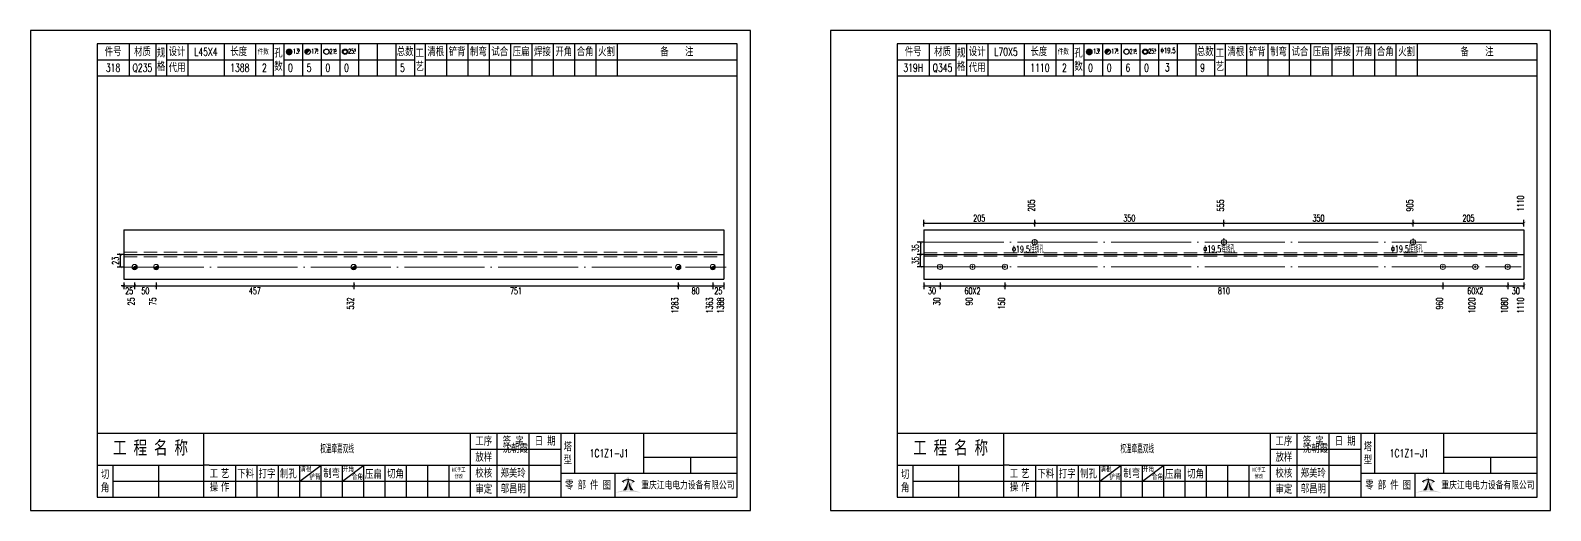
# Model space of a CAD drawing. Header units: millimetres. Extents: x -524 to 9570, y -2481 to 180.
# Drawn here: x 5100 to 5670, y -1200 to -1020 of the extents above; entities that cross this region are included whole.
import ezdxf
from ezdxf.enums import TextEntityAlignment as Align

# ---------------------------------------------------------------- set-up
doc = ezdxf.new("R2010")
doc.units = ezdxf.units.MM
doc.header["$LTSCALE"] = 20
doc.header["$PDMODE"] = 1
doc.linetypes.add('DASHDOT2X', pattern=[1.75, 1.5, -0.125, 0, -0.125])
doc.linetypes.add('HIDDEN', pattern=[0.375, 0.25, -0.125])
for name, color, linetype, lineweight in [('1', 7, 'Continuous', 25), ('11', 1, 'Continuous', 13), ('12', 7, 'Continuous', 13), ('2', 1, 'HIDDEN', 13), ('5', 7, 'Continuous', 13), ('7', 3, 'DASHDOT2X', 13)]:
    doc.layers.add(name, color=color, linetype=linetype, lineweight=lineweight)
doc.styles.get("Standard").update_dxf_attribs({"font": 'simplex', "width": 0.7, "bigfont": 'gbhzfs.shx'})
doc.styles.add('SYMBOL_TXT', font='txt.shx', dxfattribs={"width": 0.6})
doc.styles.add('TITLE_TXT', font='simplex.shx', dxfattribs={"width": 0.75, "height": 2.5, "bigfont": 'gbhzfs.shx'})
doc.dimstyles.new('dimStyle4', dxfattribs={"dimtxt": 2.5, "dimasz": 1, "dimexe": 1.25, "dimexo": 0, "dimgap": 0.63, "dimtad": 2, "dimzin": 0, "dimdsep": 46, "dimtxsty": 'standard', "dimblk": 'ARCHTICK', "dimblk1": 'ARCHTICK', "dimblk2": 'ARCHTICK', "dimcen": 0.09, "dimadec": 0, "dimazin": 0, "dimtfac": 1, "dimtdec": 1, "dimtix": 1, "dimtmove": 2, "dimatfit": 3, "dimfxl": 0, "dimtolj": 1, "dimtzin": 0, "dimarcsym": 0})
doc.dimstyles.get("Standard").update_dxf_attribs({"dimtxt": 2.5, "dimasz": 1, "dimexe": 1.25, "dimexo": 0, "dimgap": 0.63, "dimtad": 1, "dimzin": 0, "dimdsep": 46, "dimtxsty": 'standard', "dimblk": 'ARCHTICK', "dimblk1": 'ARCHTICK', "dimblk2": 'ARCHTICK', "dimcen": 0.09, "dimadec": 0, "dimazin": 0, "dimtfac": 1, "dimtdec": 1, "dimtix": 1, "dimtmove": 2, "dimatfit": 3, "dimfxl": 0, "dimtolj": 1, "dimtzin": 0, "dimarcsym": 0})
pattern_1 = [(0, (-3, 0), (0, 0.0125), [])]

# ---------------------------------------------------------------- blocks, each defined once
blk = doc.blocks.new('M12_HOLE')
h = blk.add_hatch()
h.set_pattern_fill('LINE', scale=0.1, style=0)
h.set_pattern_definition(pattern_1)
h.paths.add_polyline_path([(-5, 0, 1), (-1, 0, 1)])
at = {"color": 7}
blk.add_circle((-3, 0), 2, dxfattribs=at)
at = {"color": 7, "attachment_point": 1, "style": 'SYMBOL_TXT'}
for s, insert, char_height, width in [('13\\f??|b0|i0|c0|p54;.', (-0.1170648347537053, 2.110404609075999), 3.5, 5.707453662650948), ('5', (3.739322910876695, 2.264550918150206), 1.8, 2.930899999712656)]:
    blk.add_mtext(s, dxfattribs=dict(at, insert=insert, char_height=char_height, width=width))
blk = doc.blocks.new('M16_HOLE')
h = blk.add_hatch()
h.set_pattern_fill('LINE', scale=0.1, style=0)
h.set_pattern_definition(pattern_1)
h.paths.add_polyline_path([(-1.585786437626905, 1.414213562373095, 0.668178637919299), (-5, 0, 0.198912367379658), (-4.414213562373095, -1.414213562373095)])
at = {"color": 7}
blk.add_circle((-3, 0), 2, dxfattribs=at)
at = {"color": 7, "attachment_point": 1, "style": 'SYMBOL_TXT'}
for s, insert, char_height, width in [('17.', (-0.443935574240129, 2.13042063441452), 3.5, 6.3164), ('5', (3.564570640825252, 2.25180437378188), 1.8, 1.822)]:
    blk.add_mtext(s, dxfattribs=dict(at, insert=insert, char_height=char_height, width=width))
blk = doc.blocks.new('M20_HOLE')
at = {"color": 7}
blk.add_circle((-3, 0), 2, dxfattribs=at)
at = {"color": 7, "attachment_point": 1, "style": 'SYMBOL_TXT'}
for s, insert, char_height, width in [('21.', (-0.6868754558352066, 2.009036737063269), 3.5, 6.0735), ('5', (3.321630759230175, 2.009036737063269), 1.8, 1.4576)]:
    blk.add_mtext(s, dxfattribs=dict(at, insert=insert, char_height=char_height, width=width))
blk = doc.blocks.new('M24_HOLE')
at = {"color": 7}
for radius in [2, 1.5]:
    blk.add_circle((-3, 0), radius, dxfattribs=at)
at = {"color": 7, "attachment_point": 1, "style": 'SYMBOL_TXT'}
for s, insert, char_height, width in [('25.', (-0.6868754558352066, 2.13042063441452), 3.5, 2.4294), ('5', (3.928980201610216, 2.25180437378188), 1.8, 1.9435)]:
    blk.add_mtext(s, dxfattribs=dict(at, insert=insert, char_height=char_height, width=width))
blk = doc.blocks.new('A$C1E394B87')
for p, q in [((270, 180), (0, 180)), ((0, 180), (0, 0)), ((270, 0), (270, 180)), ((0, 0), (270, 0))]:
    blk.add_line(p, q)
blk = doc.blocks.new('JgCard')
h = blk.add_hatch(color=256)
edge = h.paths.add_edge_path()
edge.add_arc((223.8016524729837, -21.84717885384339), 29.00860721842082, 79.81716678233735, 89.27812697573944)
edge.add_arc((224.5325955616654, -21.84717885384339), 29.00860721842082, 90.72187302426055, 100.1828332176626)
edge.add_arc((224.0279874541857, -3.830853464385541), 11.50536553551401, 89.30709440376557, 113.6959925615352, ccw=False)
edge.add_arc((224.3062605804644, -3.830853464385541), 11.50536553551401, 66.30400743846491, 90.69290559623443, ccw=False)
edge = h.paths.add_edge_path()
edge.add_arc((233.0302112674253, 13.18449056462987), 8.873034629199061, 191.5208225546964, 219.6965150385776)
edge.add_arc((215.3040367672247, 13.18449056462987), 8.873034629199061, 320.3034849614224, 348.4791774453036)
edge.add_arc((214.0326012329333, 11.43447699248611), 10.13453382683302, 338.1301204334909, 359.9154198731663)
edge.add_arc((234.3016468017167, 11.43447699248611), 10.13453382683302, 180.0845801266699, 201.8698795665091)
edge.add_line((225.937925765641, 10.90576856469295), (225.6552856147136, 10.35609493506945))
edge.add_arc((224.1679533083088, 7.853493107532699), 3.957321353349253, 91.41975307934291, 127.4827228769255)
edge.add_arc((215.3040367672247, 13.18449056462987), 8.873034629199061, 351.0860103832611, 357.2867084751834)
edge.add_line((222.396322269009, 10.90576856469295), (222.6789624199364, 10.35609493506945))
edge.add_line((222.6789624199364, 10.35609493506945), (221.7697188924139, 10.86032854938844))
edge.add_line((225.6552856147136, 10.35609493506945), (226.5654915637542, 10.86086227359522))
edge.add_arc((224.2330238305049, 7.883670059543192), 3.536460377387214, 93.80567765797379, 121.2894356209631)
edge.add_arc((224.1012242041452, 7.883670059543192), 3.536460377387214, 58.7105643790368, 86.1943223420262)
edge.add_arc((224.1679533083088, 7.853493107532699), 3.957321353349253, 52.53023982105776, 88.60436076552203)
edge.add_arc((233.0302112674253, 13.18449056462987), 8.873034629199061, 182.7132915248167, 188.9137221835162)
edge.add_line((224.1671240173246, 11.44943760304955), (224.1671240173246, 11.41951638194644))
blk.add_hatch(color=256).paths.add_polyline_path([(224.1671240173246, 11.41951638190653, 0.09534363958971465), (224.8964730213393, 7.65936347788454, -0.02857973389665951), (226.2029576453306, 7.517096850535836, -0.1235627947319866), (224.3359488967444, 11.41233217421416, -0.1204986991669159), (225.937925765641, 10.90576856469295), (225.6552856147136, 10.35609493506945), (226.5654915637542, 10.86086227359522, 0.5402417223769541), (226.575360567148, 10.99431825130466, 0.158715983985349), (224.2643381876442, 11.80964050730302, -0.02706108524003999), (224.1671240173246, 12.76445731824299, -0.02706225299216489), (224.0699034296731, 11.80959959181416, 0.1586661026302013), (221.7598355252794, 10.99377351487396, 0.5401762534625951), (221.7697205382283, 10.86032763670437, -5.881062471050359e-06), (221.7697188924139, 10.86032854938844), (222.6789624199364, 10.35609493506945), (222.396322269009, 10.90576856469295, -0.1204986991669226), (223.9982991379056, 11.41233217421416, -0.1235627947319868), (222.1312903893195, 7.517096850535836, -0.0285797338966575), (223.4377750133108, 7.65936347788454, 0.09534363958971454)])
for p, q in [((265, 175), (25, 175)), ((25, 175), (25, 5)), ((37, 175), (37, 163)), ((47, 175), (47, 163)), ((51, 175), (51, 163)), ((59, 175), (59, 163)), ((72.61005959575064, 175), (72.61005959575061, 163)), ((84.43573710762382, 175), (84.43573710762382, 163)), ((91, 175), (91, 163)), ((95, 175), (95, 163)), ((102, 175), (102, 163)), ((109, 175), (109, 163)), ((116, 175), (116, 163)), ((123, 175), (123, 163)), ((130, 175), (130, 163)), ((137, 175), (137, 163)), ((144, 175), (144, 163)), ((148, 175), (148, 163)), ((156, 175), (156, 163)), ((164, 175), (164, 163)), ((172, 175), (172, 163)), ((180, 175), (180, 163)), ((188, 175), (188, 163)), ((196, 175), (196, 163)), ((204, 175), (204, 163)), ((212, 175), (212, 163)), ((220, 175), (220, 163)), ((265, 5), (265, 175)), ((25, 169), (47, 169)), ((51, 168.9999999999999), (91, 168.9999999999999)), ((95, 168.9999999999999), (144, 168.9999999999999)), ((148, 169), (265, 169)), ((25, 163), (265, 163)), ((25, 29), (265, 29)), ((65, 17), (65, 29)), ((165, 5), (165, 29)), ((175, 5), (175, 29)), ((187, 5), (187, 29)), ((199, 5), (199, 29)), ((204, 29), (204, 14)), ((230, 14), (230, 29)), ((165, 23), (199, 23)), ((230, 20), (265, 20)), ((247.5, 20), (247.5, 14)), ((25, 17), (65, 17)), ((31, 5), (31, 17)), ((48, 17), (48, 5)), ((65, 5), (65, 17)), ((67, 17), (65, 17)), ((67, 17), (165, 17)), ((77, 5), (77, 17)), ((85, 5), (85, 17)), ((93, 5), (93, 17)), ((101, 5), (101, 17)), ((101, 11), (109, 17)), ((109, 5), (109, 17)), ((117, 5), (117, 17)), ((117, 11), (125, 17)), ((125, 5), (125, 17)), ((133, 5), (133, 17)), ((141, 5), (141, 17)), ((149, 5), (149, 17)), ((157, 5), (157, 17)), ((165, 17), (199, 17)), ((199, 14), (265, 14)), ((219.0802760739607, 14), (219.0802760739607, 5)), ((31, 11), (65, 11)), ((65, 11), (165, 11)), ((165, 11), (199, 11)), ((25, 5), (265, 5))]:
    blk.add_line(p, q)
blk.add_lwpolyline([(96.0334779468642, 171.9855941999696, -1), (98.0334779468642, 171.9855941999696, -1)], format="xyb", close=True)
for p in [(65.8050297978753, 166), (145, 96)]:
    blk.add_point(p)
blk.add_blockref('A$C1E394B87', (0, 0))
at = {"xscale": 0.5, "yscale": 0.5, "zscale": 0.5}
for name, p in [('M12_HOLE', (98.5334779468642, 171.9855941999696)), ('M16_HOLE', (105.5, 171.9999999999999)), ('M20_HOLE', (112.5, 171.9999999999999)), ('M24_HOLE', (119.5, 171.9999999999999))]:
    blk.add_blockref(name, p, dxfattribs=at)
at = {"attachment_point": 5, "style": 'TITLE_TXT'}
for s, insert, char_height, width in [('{\\fSimHei|b0|i0|c134|p2;件号}', (31, 172), 3, 15), ('{\\fSimHei|b0|i0|c134|p2;材质}', (42, 172), 3, 8), ('{\\fSimHei|b0|i0|c134|p2;规格}', (49, 169), 3, 4), ('{\\fSimHei|b0|i0|c134|p2;设计}', (55, 171.9999999999999), 3, 8.000000000000014), ('{\\fSimHei|b0|i0|c134|p2;长度}', (78.11684221050325, 172.0531705390044), 3, 8), ('{\\fSimHei|b0|i0|c134|p2;件数}', (87.3041250533895, 171.9999999999999), 2, 8.8244), ('{\\fSimHei|b0|i0|c134|p2;孔数}', (93, 169), 3, 4), ('{\\fSimHei|b0|i0|c134|p2;总数}', (140.5, 171.9999999999999), 3, 7), ('{\\fSimHei|b0|i0|c134|p2;工\\P艺}', (146, 169), 3, 4), ('{\\fSimHei|b0|i0|c134|p2;清根}', (152, 172), 3, 8), ('{\\fSimHei|b0|i0|c134|p2;铲背}', (160, 172), 3, 8), ('{\\fSimHei|b0|i0|c134|p2;制弯}', (168, 172), 3, 8.000000000000028), ('{\\fSimHei|b0|i0|c134|p2;试合}', (176, 172), 3, 8), ('{\\fSimHei|b0|i0|c134|p2;压扁}', (184, 172), 3, 8), ('{\\fSimHei|b0|i0|c134|p2;焊接}', (192, 172), 3, 8), ('{\\fSimHei|b0|i0|c134|p2;开角}', (200, 172), 3, 8.000000000000057), ('{\\fSimHei|b0|i0|c134|p2;合角}', (208, 172), 3, 8), ('{\\fSimHei|b0|i0|c134|p2;火割}', (216, 172), 3, 8), ('{\\fSimHei|b0|i0|c134|p2;备    注}', (242.3967818627186, 171.9765054582008), 3, 22), ('{\\fSimHei|b0|i0|c134|p2;代用}', (55, 166), 3, 8), ('{\\fSimHei|b0|i0|c134|p2;工 程 名 称}', (45.04268864723963, 23.33842704880232), 5, 47.33333333333334), ('{\\fSimHei|b0|i0|c134|p2;工序}', (170, 26), 3, 10), ('{\\fSimHei|b0|i0|c134|p2;签 字}', (181, 26), 3, 12), ('{\\fSimHei|b0|i0|c134|p2;^I沈朝霞}', (181.0520504248258, 23.27747906449889), 3, 12), ('{\\fSimHei|b0|i0|c134|p2;日 期}', (193, 26), 3, 12), ('{\\fSimHei|b0|i0|c134|p2;塔\\P型}', (201.5, 21.5), 3, 5.000000000000028), ('{\\fSimHei|b0|i0|c134|p2;放样}', (170, 20), 3, 10), ('{\\fSimHei|b0|i0|c134|p2;切\\P角}', (28, 11), 3, 6.000000000000004), ('{\\fSimHei|b0|i0|c134|p2;工\\P操}', (68.78408056366106, 11.29930144135182), 3, 6.000000000000004), ('{\\fSimHei|b0|i0|c134|p2;艺\\P作}', (73.01340619218274, 11.29930144135182), 3, 6.000000000000004), ('{\\fSimHei|b0|i0|c134|p2;下料}', (80.74376492044746, 13.75191016783555), 3, 8), ('{\\fSimHei|b0|i0|c134|p2;打字}', (88.74376492044746, 13.75191016783555), 3, 8), ('{\\fSimHei|b0|i0|c134|p2;制孔}', (96.74376492044746, 13.75191016783555), 3, 8.000000000000028), ('{\\fSimHei|b0|i0|c134|p2;清根}', (103.3080888185272, 15.56254542211099), 2, 8), ('{\\fSimHei|b0|i0|c134|p2;铲背}', (106.6982872637203, 12.58010217278223), 2, 8), ('{\\fSimHei|b0|i0|c134|p2;制弯}', (112.9524832210667, 13.86807755023182), 3, 8.000000000000028), ('{\\fSimHei|b0|i0|c134|p2;开角}', (119.2123351337376, 15.54156681030855), 2, 8.000000000000057), ('{\\fSimHei|b0|i0|c134|p2;合角}', (122.601153766583, 12.67610618408509), 2, 8), ('{\\fSimHei|b0|i0|c134|p2;压扁}', (128.5896913500159, 13.56672241423536), 3, 8), ('{\\fSimHei|b0|i0|c134|p2;切角}', (136.8970089545677, 13.6938446517654), 3, 8), ('{\\fSimHei|b0|i0|c134|p2;NC手工修改}', (160.6311373906198, 14.05820252967675), 1.5, 6.204069777279955), ('{\\fSimHei|b0|i0|c134|p2;校核}', (170, 14), 3, 10.00000000000003), ('{\\fSimHei|b0|i0|c134|p2;郑美玲}', (181, 14), 3, 12), ('{\\fSimHei|b0|i0|c134|p2;零 部 件 图}', (209.0827348158753, 9.5), 3, 30.76131175444226), ('{\\fSimHei|b0|i0|c134|p2;重庆江电电力设备有限公司}', (246.5086378857131, 9.475432444103376), 2.772000000000001, 63.29400000000002), ('{\\fSimHei|b0|i0|c134|p2;审定}', (170, 8), 3, 10), ('{\\fSimHei|b0|i0|c134|p2;邬昌明}', (181.0428184060297, 8.12303372435349), 3, 12)]:
    blk.add_mtext(s, dxfattribs=dict(at, insert=insert, char_height=char_height, width=width))
blk = doc.blocks.new('M16')
for p, q in [((-0.7071067811865476, -0.7071067811865476), (0.7071067811865475, 0.7071067811865475)), ((-0.4, 4.898425415289509e-17), (0.4, 0)), ((2.449212707644755e-17, 0.4), (0, -0.4))]:
    blk.add_line(p, q)
blk.add_circle((0, 0), 1)
for centre, radius, end in [((0, 0), 0.8, 45.00000000000001), ((0, 0), 0.6, 45.00000000000001), ((0, 0), 0.4, 45.00000000000001), ((-5.551115123125783e-17, -5.551115123125783e-17), 0.2, 45)]:
    blk.add_arc(centre, radius, 225, end)
blk = doc.blocks.new('_ArchTick')
at = {"color": 0, "linetype": 'ByBlock', "const_width": 0.15}
blk.add_lwpolyline([(-0.5, -0.5), (0.5, 0.5)], dxfattribs=at)
blk = doc.blocks.new('*D784')
at = {"layer": '11', "color": 0, "lineweight": -2}
for p, q in [((5134.999996296785, -1115.750012380202), (5133.999996296785, -1115.750012380202)), ((5134.999996296785, -1114.500012380202), (5134.999996296785, -1117.000012380202)), ((5134.999996296785, -1115.750012380202), (5139.051454505068, -1115.750012380202)), ((5139.051454505068, -1114.500012380202), (5139.051454505068, -1117.000012380202)), ((5139.051454505068, -1115.750012380202), (5140.051454505068, -1115.750012380202))]:
    blk.add_line(p, q, dxfattribs=at)
at = {"layer": 'Defpoints', "color": 0}
for p in [(5134.999996296785, -1114.500012380202), (5139.051454505068, -1114.500012380202), (5139.051454505068, -1115.750012380202)]:
    blk.add_point(p, dxfattribs=at)
at = {"layer": '11', "color": 0, "lineweight": -2}
blk.add_blockref('_ArchTick', (5134.999996296785, -1115.750012380202), dxfattribs=at)
at = {"layer": '11', "color": 0, "lineweight": -2, "rotation": 180}
blk.add_blockref('_ArchTick', (5139.051454505068, -1115.750012380202), dxfattribs=at)
at = {"layer": '11', "color": 0, "insert": (5137.025725400927, -1117.630012380202), "char_height": 2.5, "attachment_point": 5}
blk.add_mtext('\\A1;25', dxfattribs=at)
blk = doc.blocks.new('*D785')
at = {"layer": '11', "color": 0, "lineweight": -2}
for p, q in [((5139.051454505068, -1114.500012380202), (5139.051454505068, -1117.000012380202)), ((5139.051454505068, -1115.750012380202), (5147.154370921635, -1115.750012380202)), ((5147.154370921635, -1114.500012380202), (5147.154370921635, -1117.000012380202))]:
    blk.add_line(p, q, dxfattribs=at)
at = {"layer": 'Defpoints', "color": 0}
for p in [(5139.051454505068, -1114.500012380202), (5147.154370921635, -1114.500012380202), (5147.154370921635, -1115.750012380202)]:
    blk.add_point(p, dxfattribs=at)
at = {"layer": '11', "color": 0, "lineweight": -2, "rotation": 180}
blk.add_blockref('_ArchTick', (5139.051454505068, -1115.750012380202), dxfattribs=at)
at = {"layer": '11', "color": 0, "lineweight": -2}
blk.add_blockref('_ArchTick', (5147.154370921635, -1115.750012380202), dxfattribs=at)
at = {"layer": '11', "color": 0, "insert": (5143.102912713352, -1117.630012380202), "char_height": 2.5, "attachment_point": 5}
blk.add_mtext('\\A1;50', dxfattribs=at)
blk = doc.blocks.new('*D786')
at = {"layer": '11', "color": 0, "lineweight": -2}
for p, q in [((5147.154370921635, -1114.500012380202), (5147.154370921635, -1117.000012380202)), ((5147.154370921635, -1115.750012380202), (5221.215026969057, -1115.750012380202)), ((5221.215026969057, -1114.500012380202), (5221.215026969057, -1117.000012380202))]:
    blk.add_line(p, q, dxfattribs=at)
at = {"layer": 'Defpoints', "color": 0}
for p in [(5147.154370921635, -1114.500012380202), (5221.215026969057, -1114.500012380202), (5221.215026969057, -1115.750012380202)]:
    blk.add_point(p, dxfattribs=at)
at = {"layer": '11', "color": 0, "lineweight": -2, "rotation": 180}
blk.add_blockref('_ArchTick', (5147.154370921635, -1115.750012380202), dxfattribs=at)
at = {"layer": '11', "color": 0, "lineweight": -2}
blk.add_blockref('_ArchTick', (5221.215026969057, -1115.750012380202), dxfattribs=at)
at = {"layer": '11', "color": 0, "insert": (5184.184698945346, -1117.630012380202), "char_height": 2.5, "attachment_point": 5}
blk.add_mtext('\\A1;457', dxfattribs=at)
blk = doc.blocks.new('*D787')
at = {"layer": '11', "color": 0, "lineweight": -2}
for p, q in [((5221.215026969057, -1114.500012380202), (5221.215026969057, -1117.000012380202)), ((5221.215026969057, -1115.750012380202), (5342.920831545893, -1115.750012380202)), ((5342.920831545893, -1114.500012380202), (5342.920831545893, -1117.000012380202))]:
    blk.add_line(p, q, dxfattribs=at)
at = {"layer": 'Defpoints', "color": 0}
for p in [(5221.215026969057, -1114.500012380202), (5342.920831545893, -1114.500012380202), (5342.920831545893, -1115.750012380202)]:
    blk.add_point(p, dxfattribs=at)
at = {"layer": '11', "color": 0, "lineweight": -2, "rotation": 180}
blk.add_blockref('_ArchTick', (5221.215026969057, -1115.750012380202), dxfattribs=at)
at = {"layer": '11', "color": 0, "lineweight": -2}
blk.add_blockref('_ArchTick', (5342.920831545893, -1115.750012380202), dxfattribs=at)
at = {"layer": '11', "color": 0, "insert": (5282.067929257475, -1117.630012380202), "char_height": 2.5, "attachment_point": 5}
blk.add_mtext('\\A1;751', dxfattribs=at)
blk = doc.blocks.new('*D788')
at = {"layer": '11', "color": 0, "lineweight": -2}
for p, q in [((5342.920831545893, -1114.500012380202), (5342.920831545893, -1117.000012380202)), ((5342.920831545893, -1115.750012380202), (5355.8854978124, -1115.750012380202)), ((5355.8854978124, -1114.500012380202), (5355.8854978124, -1117.000012380202))]:
    blk.add_line(p, q, dxfattribs=at)
at = {"layer": 'Defpoints', "color": 0}
for p in [(5342.920831545893, -1114.500012380202), (5355.8854978124, -1114.500012380202), (5355.8854978124, -1115.750012380202)]:
    blk.add_point(p, dxfattribs=at)
at = {"layer": '11', "color": 0, "lineweight": -2, "rotation": 180}
blk.add_blockref('_ArchTick', (5342.920831545893, -1115.750012380202), dxfattribs=at)
at = {"layer": '11', "color": 0, "lineweight": -2}
blk.add_blockref('_ArchTick', (5355.8854978124, -1115.750012380202), dxfattribs=at)
at = {"layer": '11', "color": 0, "insert": (5349.403164679146, -1117.630012380202), "char_height": 2.5, "attachment_point": 5}
blk.add_mtext('\\A1;80', dxfattribs=at)
blk = doc.blocks.new('*D789')
at = {"layer": '11', "color": 0, "lineweight": -2}
for p, q in [((5355.8854978124, -1114.500012380202), (5355.8854978124, -1117.000012380202)), ((5355.8854978124, -1115.750012380202), (5359.999996296785, -1115.750012380202)), ((5359.999996296785, -1114.500012380202), (5359.999996296785, -1117.000012380202))]:
    blk.add_line(p, q, dxfattribs=at)
at = {"layer": 'Defpoints', "color": 0}
for p in [(5355.8854978124, -1114.500012380202), (5359.999996296785, -1114.500012380202), (5359.999996296785, -1115.750012380202)]:
    blk.add_point(p, dxfattribs=at)
at = {"layer": '11', "color": 0, "lineweight": -2, "rotation": 180}
blk.add_blockref('_ArchTick', (5355.8854978124, -1115.750012380202), dxfattribs=at)
at = {"layer": '11', "color": 0, "lineweight": -2}
blk.add_blockref('_ArchTick', (5359.999996296785, -1115.750012380202), dxfattribs=at)
at = {"layer": '11', "color": 0, "insert": (5357.942747054592, -1117.630012380202), "char_height": 2.5, "attachment_point": 5}
blk.add_mtext('\\A1;25', dxfattribs=at)
blk = doc.blocks.new('M20')
for p, q in [((-0.5, 0), (0.5, 0)), ((0, -0.5), (0, 0.5))]:
    blk.add_line(p, q)
blk.add_circle((0, 0), 1)
blk = doc.blocks.new('*D791')
at = {"layer": '11', "color": 0, "lineweight": -2}
for p, q in [((5434.999996296785, -1114.500012380202), (5434.999996296785, -1117.000012380202)), ((5434.999996296785, -1115.750012380202), (5441.081077377865, -1115.750012380202)), ((5441.081077377865, -1114.500012380202), (5441.081077377865, -1117.000012380202))]:
    blk.add_line(p, q, dxfattribs=at)
at = {"layer": 'Defpoints', "color": 0}
for p in [(5434.999996296785, -1114.500012380202), (5441.081077377865, -1114.500012380202), (5441.081077377865, -1115.750012380202)]:
    blk.add_point(p, dxfattribs=at)
at = {"layer": '11', "color": 0, "lineweight": -2, "rotation": 180}
blk.add_blockref('_ArchTick', (5434.999996296785, -1115.750012380202), dxfattribs=at)
at = {"layer": '11', "color": 0, "lineweight": -2}
blk.add_blockref('_ArchTick', (5441.081077377865, -1115.750012380202), dxfattribs=at)
at = {"layer": '11', "color": 0, "insert": (5438.040536837325, -1117.630012380202), "char_height": 2.5, "attachment_point": 5}
blk.add_mtext('\\A1;30', dxfattribs=at)
blk = doc.blocks.new('*D792')
at = {"layer": '11', "color": 0, "lineweight": -2}
for p, q in [((5441.081077377865, -1114.500012380202), (5441.081077377865, -1117.000012380202)), ((5441.081077377865, -1115.750012380202), (5465.405401702192, -1115.750012380202)), ((5465.405401702192, -1114.500012380202), (5465.405401702192, -1117.000012380202))]:
    blk.add_line(p, q, dxfattribs=at)
at = {"layer": 'Defpoints', "color": 0}
for p in [(5441.081077377865, -1114.500012380202), (5465.405401702192, -1114.500012380202), (5465.405401702192, -1115.750012380202)]:
    blk.add_point(p, dxfattribs=at)
at = {"layer": '11', "color": 0, "lineweight": -2, "rotation": 180}
blk.add_blockref('_ArchTick', (5441.081077377865, -1115.750012380202), dxfattribs=at)
at = {"layer": '11', "color": 0, "lineweight": -2}
blk.add_blockref('_ArchTick', (5465.405401702192, -1115.750012380202), dxfattribs=at)
at = {"layer": '11', "color": 0, "insert": (5453.243239540028, -1117.630012380202), "char_height": 2.5, "attachment_point": 5}
blk.add_mtext('\\A1;60X2', dxfattribs=at)
blk = doc.blocks.new('*D793')
at = {"layer": '11', "color": 0, "lineweight": -2}
for p, q in [((5465.405401702192, -1114.500012380202), (5465.405401702192, -1117.000012380202)), ((5465.405401702192, -1115.750012380202), (5629.594590891378, -1115.750012380202)), ((5629.594590891378, -1114.500012380202), (5629.594590891378, -1117.000012380202))]:
    blk.add_line(p, q, dxfattribs=at)
at = {"layer": 'Defpoints', "color": 0}
for p in [(5465.405401702192, -1114.500012380202), (5629.594590891378, -1114.500012380202), (5629.594590891378, -1115.750012380202)]:
    blk.add_point(p, dxfattribs=at)
at = {"layer": '11', "color": 0, "lineweight": -2, "rotation": 180}
blk.add_blockref('_ArchTick', (5465.405401702192, -1115.750012380202), dxfattribs=at)
at = {"layer": '11', "color": 0, "lineweight": -2}
blk.add_blockref('_ArchTick', (5629.594590891378, -1115.750012380202), dxfattribs=at)
at = {"layer": '11', "color": 0, "insert": (5547.499996296785, -1117.630012380202), "char_height": 2.5, "attachment_point": 5}
blk.add_mtext('\\A1;810', dxfattribs=at)
blk = doc.blocks.new('*D794')
at = {"layer": '11', "color": 0, "lineweight": -2}
for p, q in [((5629.594590891378, -1114.500012380202), (5629.594590891378, -1117.000012380202)), ((5629.594590891378, -1115.750012380202), (5653.918915215705, -1115.750012380202)), ((5653.918915215705, -1114.500012380202), (5653.918915215705, -1117.000012380202))]:
    blk.add_line(p, q, dxfattribs=at)
at = {"layer": 'Defpoints', "color": 0}
for p in [(5629.594590891378, -1114.500012380202), (5653.918915215705, -1114.500012380202), (5653.918915215705, -1115.750012380202)]:
    blk.add_point(p, dxfattribs=at)
at = {"layer": '11', "color": 0, "lineweight": -2, "rotation": 180}
blk.add_blockref('_ArchTick', (5629.594590891378, -1115.750012380202), dxfattribs=at)
at = {"layer": '11', "color": 0, "lineweight": -2}
blk.add_blockref('_ArchTick', (5653.918915215705, -1115.750012380202), dxfattribs=at)
at = {"layer": '11', "color": 0, "insert": (5641.756753053542, -1117.630012380202), "char_height": 2.5, "attachment_point": 5}
blk.add_mtext('\\A1;60X2', dxfattribs=at)
blk = doc.blocks.new('*D795')
at = {"layer": '11', "color": 0, "lineweight": -2}
for p, q in [((5653.918915215705, -1114.500012380202), (5653.918915215705, -1117.000012380202)), ((5653.918915215705, -1115.750012380202), (5659.999996296785, -1115.750012380202)), ((5659.999996296785, -1114.500012380202), (5659.999996296785, -1117.000012380202))]:
    blk.add_line(p, q, dxfattribs=at)
at = {"layer": 'Defpoints', "color": 0}
for p in [(5653.918915215705, -1114.500012380202), (5659.999996296785, -1114.500012380202), (5659.999996296785, -1115.750012380202)]:
    blk.add_point(p, dxfattribs=at)
at = {"layer": '11', "color": 0, "lineweight": -2, "rotation": 180}
blk.add_blockref('_ArchTick', (5653.918915215705, -1115.750012380202), dxfattribs=at)
at = {"layer": '11', "color": 0, "lineweight": -2}
blk.add_blockref('_ArchTick', (5659.999996296785, -1115.750012380202), dxfattribs=at)
at = {"layer": '11', "color": 0, "insert": (5656.959455756245, -1117.630012380202), "char_height": 2.5, "attachment_point": 5}
blk.add_mtext('\\A1;30', dxfattribs=at)
blk = doc.blocks.new('*D801')
at = {"layer": '1', "color": 0, "lineweight": -2}
for p, q in [((5434.749996296785, -1099.375012380202), (5432.499996296785, -1099.375012380202)), ((5433.749996296785, -1099.375012380202), (5433.749996296785, -1104.000012380202)), ((5434.749996296785, -1104.000012380202), (5432.499996296785, -1104.000012380202))]:
    blk.add_line(p, q, dxfattribs=at)
at = {"layer": 'Defpoints', "color": 0}
for p in [(5434.749996296785, -1099.375012380202), (5433.749996296785, -1104.000012380202), (5434.749996296785, -1104.000012380202)]:
    blk.add_point(p, dxfattribs=at)
at = {"layer": '1', "color": 0, "lineweight": -2}
for p, rotation in [((5433.749996296785, -1099.375012380202), 90), ((5433.749996296785, -1104.000012380202), 270)]:
    blk.add_blockref('_ArchTick', p, dxfattribs=dict(at, rotation=rotation))
at = {"layer": '1', "color": 0, "insert": (5431.869996296785, -1101.687512380201), "char_height": 2.5, "attachment_point": 5, "rotation": 90}
blk.add_mtext('\\A1;35', dxfattribs=at)

msp = doc.modelspace()

# ---------------------------------------------------------------- linework, layer by layer
at = {"layer": '1'}
for p, q in [((5134.999996296785, -1094.750012380202), (5134.999996296785, -1113.250012380202)), ((5134.999996296785, -1094.750012380202), (5359.999996296785, -1094.750012380202)), ((5359.999996296785, -1094.750012380202), (5359.999996296785, -1113.250012380202)), ((5434.999996296785, -1094.750012380202), (5434.999996296785, -1113.250012380202)), ((5434.999996296785, -1094.750012380202), (5659.999996296785, -1094.750012380202)), ((5659.999996296785, -1094.750012380202), (5659.999996296785, -1113.250012380202)), ((5134.999996296785, -1104.000012380202), (5359.999996296785, -1104.000012380202)), ((5434.999996296785, -1104.000012380202), (5659.999996296785, -1104.000012380202)), ((5134.999996296785, -1113.250012380202), (5359.999996296785, -1113.250012380202)), ((5434.999996296785, -1113.250012380202), (5659.999996296785, -1113.250012380202))]:
    msp.add_line(p, q, dxfattribs=at)
at = {"layer": '2'}
for p, q in [((5134.999996296785, -1103.17779015798), (5359.999996296785, -1103.17779015798)), ((5134.999996296785, -1104.822234602424), (5359.999996296785, -1104.822234602424)), ((5434.999996296785, -1103.339298094488), (5659.999996296785, -1103.339298094488)), ((5434.999996296785, -1104.660726665916), (5659.999996296785, -1104.660726665916))]:
    msp.add_line(p, q, dxfattribs=at)
at = {"layer": '5'}
for p, q in [((5475.424149768129, -1099.375012380202), (5477.683950933548, -1099.375012380202)), ((5476.554050350838, -1100.504912962911), (5476.554050350838, -1098.245111797492)), ((5546.030907120155, -1099.375012380202), (5548.969085473414, -1099.375012380202)), ((5547.499996296785, -1100.844101556831), (5547.499996296785, -1097.905923203572)), ((5617.135553554999, -1099.375012380202), (5619.756330930464, -1099.375012380202)), ((5618.445942242732, -1100.685401067934), (5618.445942242732, -1098.064623692469))]:
    msp.add_line(p, q, dxfattribs=at)
for centre in [(5476.554050350838, -1099.375012380202), (5547.499996296785, -1099.375012380202), (5618.445942242732, -1099.375012380202)]:
    msp.add_circle(centre, 1, dxfattribs=at)
at = {"layer": '7'}
for p, q in [((5434.999996296785, -1099.375012380202), (5623.445942242732, -1099.375012380202)), ((5134.999996296785, -1108.72779015798), (5360.8854978124, -1108.72779015798)), ((5434.999996296785, -1108.625012380202), (5658.918915215705, -1108.625012380202))]:
    msp.add_line(p, q, dxfattribs=at)

# ---------------------------------------------------------------- block references
at = {"layer": '1'}
for p in [(5099.999996296785, -1200.000012380202), (5399.999996296785, -1200.000012380202)]:
    msp.add_blockref('JgCard', p, dxfattribs=at)
at = {"layer": '5'}
for name, p in [('M16', (5139.051454505068, -1108.72779015798)), ('M16', (5147.154370921635, -1108.72779015798)), ('M16', (5221.215026969057, -1108.72779015798)), ('M16', (5342.920831545893, -1108.72779015798)), ('M16', (5355.8854978124, -1108.72779015798)), ('M20', (5441.081077377865, -1108.625012380202)), ('M20', (5453.243239540028, -1108.625012380202)), ('M20', (5465.405401702192, -1108.625012380202)), ('M20', (5629.594590891378, -1108.625012380202)), ('M20', (5641.756753053542, -1108.625012380202)), ('M20', (5653.918915215705, -1108.625012380202))]:
    msp.add_blockref(name, p, dxfattribs=at)

# ---------------------------------------------------------------- texts
at = {"layer": '1', "width": 0.7}
for s, p in [('L45X4', (5165.805026094662, -1028.000012380202)), ('L70X5', (5465.805026094662, -1028.000012380202)), ('318', (5130.999996296785, -1034.000012380202)), ('Q235', (5141.999996296785, -1034.000012380202)), ('1388', (5178.522894648471, -1034.000012380202)), ('2', (5187.717864850598, -1034.000012380202)), ('0', (5197.499996296785, -1034.000012380202)), ('5', (5204.499996296785, -1034.000012380202)), ('0', (5211.499996296785, -1034.000012380202)), ('0', (5218.499996296785, -1034.000012380202)), ('5', (5239.499996296785, -1034.000012380202)), ('319H', (5430.999996296785, -1034.000012380202)), ('Q345', (5441.999996296785, -1034.000012380202)), ('1110', (5478.522894648471, -1034.000012380202)), ('2', (5487.717864850598, -1034.000012380202)), ('0', (5497.499996296785, -1034.000012380202)), ('0', (5504.499996296785, -1034.000012380202)), ('6', (5511.499996296785, -1034.000012380202)), ('0', (5518.499996296785, -1034.000012380202)), ('3', (5526.277102386288, -1033.854247115814)), ('9', (5539.499996296785, -1034.000012380202)), ('权温牵嘉双线', (5214.999996296785, -1177.000012380202)), ('1C1Z1-J1', (5316.999996296785, -1178.500012380202)), ('权温牵嘉双线', (5514.999996296785, -1177.000012380202)), ('1C1Z1-J1', (5616.999996296785, -1178.500012380202))]:
    msp.add_text(s, height=3, dxfattribs=at).set_placement(p, align=Align.MIDDLE_CENTER)
for s, p in [('1110', (5659.999996296785, -1087.875012380202)), ('205', (5476.554050350838, -1087.875012380202)), ('555', (5547.499996296785, -1087.875012380202)), ('905', (5618.445942242732, -1087.875012380202))]:
    msp.add_text(s, height=2.5, rotation=90, dxfattribs=at).set_placement(p)
for s, p in [('25', (5139.051454505068, -1120.125012380202)), ('75', (5147.154370921635, -1120.125012380202)), ('532', (5221.215026969057, -1120.125012380202)), ('1283', (5342.920831545893, -1120.125012380202)), ('1363', (5355.8854978124, -1120.125012380202)), ('1388', (5359.999996296785, -1120.125012380202)), ('30', (5441.081077377865, -1120.125012380202)), ('90', (5453.243239540028, -1120.125012380202)), ('150', (5465.405401702192, -1120.125012380202)), ('960', (5629.594590891378, -1120.125012380202)), ('1020', (5641.756753053542, -1120.125012380202)), ('1080', (5653.918915215705, -1120.125012380202)), ('1110', (5659.999996296785, -1120.125012380202))]:
    msp.add_text(s, height=2.5, rotation=90, dxfattribs=at).set_placement(p, align=Align.RIGHT)
at = {"layer": '12'}
for s, height, width, p in [('Φ19.5', 2, 0.6, (5523.756874257517, -1028.534898672525)), ('Φ19.5挂线孔', 2.5, 0.7, (5468.047480908142, -1103.284545603819)), ('Φ19.5挂线孔', 2.5, 0.7, (5539.747258878728, -1103.181410386368)), ('Φ19.5挂线孔', 2.5, 0.7, (5610.112024416572, -1103.181410386368))]:
    msp.add_text(s, height=height, dxfattribs=dict(at, width=width)).set_placement(p)

# ---------------------------------------------------------------- dimensions: what is measured, and where the dimension line sits
at = {"layer": '1'}
dim = msp.add_linear_dim(base=(5433.749996296785, -1104.000012380202), p1=(5434.749996296785, -1099.375012380202), p2=(5434.749996296785, -1104.000012380202), angle=90, text='35', dimstyle='standard', override={"dimtxt": 2.5}, dxfattribs=at)
dim.commit()
dim.dimension.update_dxf_attribs({"geometry": '*D801', "text_midpoint": (5431.869996296785, -1101.687512380201)})
for base, p1, p2, text in [((5133.749996296785, -1104.000012380202), (5134.749996296785, -1108.72779015798), (5134.749996296785, -1104.000012380202), '23'), ((5433.749996296785, -1104.000012380202), (5434.749996296785, -1108.625012380202), (5434.749996296785, -1104.000012380202), '35')]:
    msp.add_linear_dim(base=base, p1=p1, p2=p2, angle=90, text=text, dimstyle='standard', override={"dimtxt": 2.5}, dxfattribs=at).render()
at = {"layer": '11'}
for base, p1, p2, text in [((5476.554050350838, -1092.250012380202), (5434.999996296785, -1093.500012380202), (5476.554050350838, -1093.500012380202), '205'), ((5547.499996296785, -1092.250012380202), (5476.554050350838, -1093.500012380202), (5547.499996296785, -1093.500012380202), '350'), ((5618.445942242732, -1092.250012380202), (5547.499996296785, -1093.500012380202), (5618.445942242732, -1093.500012380202), '350'), ((5659.999996296785, -1092.250012380202), (5618.445942242732, -1093.500012380202), (5659.999996296785, -1093.500012380202), '205')]:
    msp.add_linear_dim(base=base, p1=p1, p2=p2, text=text, dimstyle='standard', override={"dimtxt": 2.5}, dxfattribs=at).render()
for base, p1, p2, text, picture, middle in [((5139.051454505068, -1115.750012380202), (5134.999996296785, -1114.500012380202), (5139.051454505068, -1114.500012380202), '25', '*D784', (5137.025725400927, -1117.630012380202)), ((5147.154370921635, -1115.750012380202), (5139.051454505068, -1114.500012380202), (5147.154370921635, -1114.500012380202), '50', '*D785', (5143.102912713352, -1117.630012380202)), ((5221.215026969057, -1115.750012380202), (5147.154370921635, -1114.500012380202), (5221.215026969057, -1114.500012380202), '457', '*D786', (5184.184698945346, -1117.630012380202)), ((5342.920831545893, -1115.750012380202), (5221.215026969057, -1114.500012380202), (5342.920831545893, -1114.500012380202), '751', '*D787', (5282.067929257475, -1117.630012380202)), ((5355.8854978124, -1115.750012380202), (5342.920831545893, -1114.500012380202), (5355.8854978124, -1114.500012380202), '80', '*D788', (5349.403164679146, -1117.630012380202)), ((5359.999996296785, -1115.750012380202), (5355.8854978124, -1114.500012380202), (5359.999996296785, -1114.500012380202), '25', '*D789', (5357.942747054592, -1117.630012380202)), ((5441.081077377865, -1115.750012380202), (5434.999996296785, -1114.500012380202), (5441.081077377865, -1114.500012380202), '30', '*D791', (5438.040536837325, -1117.630012380202)), ((5465.405401702192, -1115.750012380202), (5441.081077377865, -1114.500012380202), (5465.405401702192, -1114.500012380202), '60X2', '*D792', (5453.243239540028, -1117.630012380202)), ((5629.594590891378, -1115.750012380202), (5465.405401702192, -1114.500012380202), (5629.594590891378, -1114.500012380202), '810', '*D793', (5547.499996296785, -1117.630012380202)), ((5653.918915215705, -1115.750012380202), (5629.594590891378, -1114.500012380202), (5653.918915215705, -1114.500012380202), '60X2', '*D794', (5641.756753053542, -1117.630012380202)), ((5659.999996296785, -1115.750012380202), (5653.918915215705, -1114.500012380202), (5659.999996296785, -1114.500012380202), '30', '*D795', (5656.959455756245, -1117.630012380202))]:
    dim = msp.add_linear_dim(base=base, p1=p1, p2=p2, text=text, dimstyle='dimStyle4', override={"dimtxt": 2.5}, dxfattribs=at)
    dim.commit()
    dim.dimension.update_dxf_attribs({"geometry": picture, "text_midpoint": middle})

doc.saveas('drawing.dxf')
